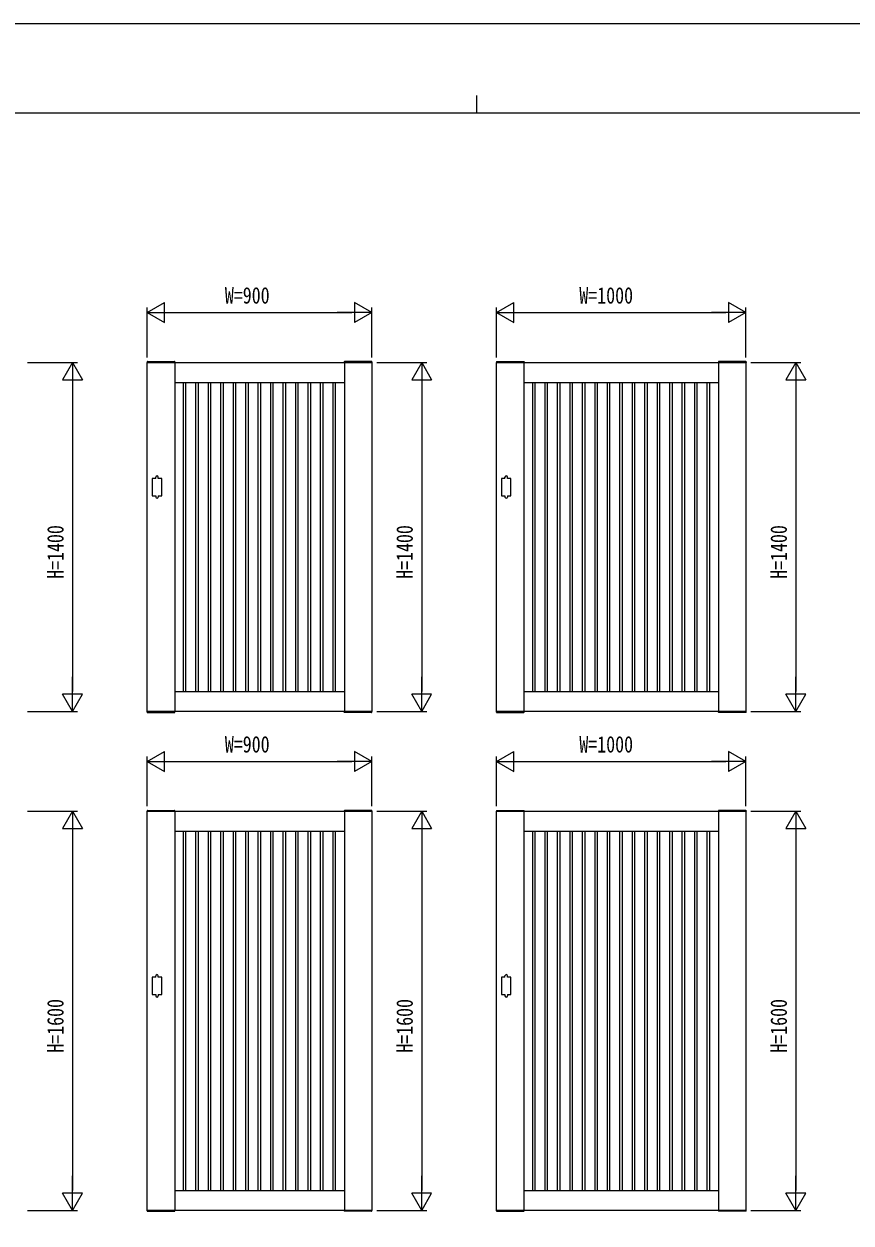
# Model space of a CAD drawing. Units: millimetres on the paper. Extents: x -297 to 297, y -210 to 210.
# Drawn here: x -93.7 to 72.1, y -30.4 to 210 of the extents above; entities that cross this region are included whole.
import ezdxf
from ezdxf.enums import TextEntityAlignment as Align

# ---------------------------------------------------------------- set-up
doc = ezdxf.new("R2010")
doc.units = ezdxf.units.MM
for name, color, linetype in [('0-2_YKK_A1', 4, 'Continuous'), ('0-3_YKK_D', 6, 'Continuous'), ('0-4_YKK_ZWAK', 7, 'Continuous')]:
    doc.layers.add(name, color=color, linetype=linetype)
doc.styles.add('ＭＳ ゴシック', font='')
doc.styles.get('ＭＳ ゴシック').set_extended_font_data('MS Gothic')

msp = doc.modelspace()

# ---------------------------------------------------------------- linework, layer by layer
at = {"layer": '0-2_YKK_A1'}
for p, q in [((-69.017, 142.278), (-69.024, 142.15)), ((-69.024, 142.15), (-63.474, 142.15)), ((-68.967, 142.325), (-63.53, 142.325)), ((-63.499, 142.15), (-63.499, 72.15)), ((-63.48, 142.278), (-63.474, 142.15)), ((-29.517, 142.278), (-29.524, 142.15)), ((-23.974, 142.15), (-29.524, 142.15)), ((-29.499, 142.15), (-29.499, 72.15)), ((-24.03, 142.325), (-29.467, 142.325)), ((-23.98, 142.278), (-23.974, 142.15)), ((0.983, 142.278), (0.976, 142.15)), ((0.976, 142.15), (6.526, 142.15)), ((1.033, 142.325), (6.47, 142.325)), ((6.501, 142.15), (6.501, 72.15)), ((6.52, 142.278), (6.526, 142.15)), ((45.483, 142.278), (45.476, 142.15)), ((51.026, 142.15), (45.476, 142.15)), ((45.501, 142.15), (45.501, 72.15)), ((50.97, 142.325), (45.533, 142.325)), ((51.02, 142.278), (51.026, 142.15)), ((-63.499, 138.15), (-29.499, 138.15)), ((-61.749, 76.15), (-61.749, 138.15)), ((-61.249, 76.15), (-61.249, 138.15)), ((-59.249, 76.15), (-59.249, 138.15)), ((-58.749, 76.15), (-58.749, 138.15)), ((-56.749, 76.15), (-56.749, 138.15)), ((-56.249, 76.15), (-56.249, 138.15)), ((-54.249, 76.15), (-54.249, 138.15)), ((-53.749, 76.15), (-53.749, 138.15)), ((-51.749, 76.15), (-51.749, 138.15)), ((-51.249, 76.15), (-51.249, 138.15)), ((-49.249, 76.15), (-49.249, 138.15)), ((-48.749, 76.15), (-48.749, 138.15)), ((-46.749, 76.15), (-46.749, 138.15)), ((-46.249, 76.15), (-46.249, 138.15)), ((-44.249, 76.15), (-44.249, 138.15)), ((-43.749, 76.15), (-43.749, 138.15)), ((-41.749, 76.15), (-41.749, 138.15)), ((-41.249, 76.15), (-41.249, 138.15)), ((-39.249, 76.15), (-39.249, 138.15)), ((-38.749, 76.15), (-38.749, 138.15)), ((-36.749, 76.15), (-36.749, 138.15)), ((-36.249, 76.15), (-36.249, 138.15)), ((-34.249, 76.15), (-34.249, 138.15)), ((-33.749, 76.15), (-33.749, 138.15)), ((-31.749, 76.15), (-31.749, 138.15)), ((-31.249, 76.15), (-31.249, 138.15)), ((6.501, 138.15), (45.501, 138.15)), ((8.251, 76.15), (8.251, 138.15)), ((8.751, 76.15), (8.751, 138.15)), ((10.751, 76.15), (10.751, 138.15)), ((11.251, 76.15), (11.251, 138.15)), ((13.251, 76.15), (13.251, 138.15)), ((13.751, 76.15), (13.751, 138.15)), ((15.751, 76.15), (15.751, 138.15)), ((16.251, 76.15), (16.251, 138.15)), ((18.251, 76.15), (18.251, 138.15)), ((18.751, 76.15), (18.751, 138.15)), ((20.751, 76.15), (20.751, 138.15)), ((21.251, 76.15), (21.251, 138.15)), ((23.251, 76.15), (23.251, 138.15)), ((23.751, 76.15), (23.751, 138.15)), ((25.751, 76.15), (25.751, 138.15)), ((26.251, 76.15), (26.251, 138.15)), ((28.251, 76.15), (28.251, 138.15)), ((28.751, 76.15), (28.751, 138.15)), ((30.751, 76.15), (30.751, 138.15)), ((31.251, 76.15), (31.251, 138.15)), ((33.251, 76.15), (33.251, 138.15)), ((33.751, 76.15), (33.751, 138.15)), ((35.751, 76.15), (35.751, 138.15)), ((36.251, 76.15), (36.251, 138.15)), ((38.251, 76.15), (38.251, 138.15)), ((38.751, 76.15), (38.751, 138.15)), ((40.751, 76.15), (40.751, 138.15)), ((41.251, 76.15), (41.251, 138.15)), ((43.251, 76.15), (43.251, 138.15)), ((43.751, 76.15), (43.751, 138.15)), ((-67.299, 118.9), (-67.299, 119.15)), ((-66.799, 118.9), (-66.799, 119.15)), ((2.701, 118.9), (2.701, 119.15)), ((3.201, 118.9), (3.201, 119.15)), ((-67.299, 115.4), (-67.299, 115.15)), ((-66.799, 115.4), (-66.799, 115.15)), ((2.701, 115.4), (2.701, 115.15)), ((3.201, 115.4), (3.201, 115.15)), ((-63.499, 76.15), (-29.499, 76.15)), ((6.501, 76.15), (45.501, 76.15)), ((-69.024, 72.15), (-63.474, 72.15)), ((-69.017, 72.022), (-69.024, 72.15)), ((-63.48, 72.022), (-63.474, 72.15)), ((-23.974, 72.15), (-29.524, 72.15)), ((-29.517, 72.022), (-29.524, 72.15)), ((-23.98, 72.022), (-23.974, 72.15)), ((0.976, 72.15), (6.526, 72.15)), ((0.983, 72.022), (0.976, 72.15)), ((6.52, 72.022), (6.526, 72.15)), ((51.026, 72.15), (45.476, 72.15)), ((45.483, 72.022), (45.476, 72.15)), ((51.02, 72.022), (51.026, 72.15)), ((-68.967, 71.975), (-63.53, 71.975)), ((-24.03, 71.975), (-29.467, 71.975)), ((1.033, 71.975), (6.47, 71.975)), ((50.97, 71.975), (45.533, 71.975)), ((-69.017, 52.278), (-69.024, 52.15)), ((-69.024, 52.15), (-63.474, 52.15)), ((-68.967, 52.325), (-63.53, 52.325)), ((-63.499, 52.15), (-63.499, -27.85)), ((-63.48, 52.278), (-63.474, 52.15)), ((-29.517, 52.278), (-29.524, 52.15)), ((-23.974, 52.15), (-29.524, 52.15)), ((-29.499, 52.15), (-29.499, -27.85)), ((-24.03, 52.325), (-29.467, 52.325)), ((-23.98, 52.278), (-23.974, 52.15)), ((0.983, 52.278), (0.976, 52.15)), ((0.976, 52.15), (6.526, 52.15)), ((1.033, 52.325), (6.47, 52.325)), ((6.501, 52.15), (6.501, -27.85)), ((6.52, 52.278), (6.526, 52.15)), ((45.483, 52.278), (45.476, 52.15)), ((51.026, 52.15), (45.476, 52.15)), ((45.501, 52.15), (45.501, -27.85)), ((50.97, 52.325), (45.533, 52.325)), ((51.02, 52.278), (51.026, 52.15)), ((-63.499, 48.15), (-29.499, 48.15)), ((-61.749, -23.85), (-61.749, 48.15)), ((-61.249, -23.85), (-61.249, 48.15)), ((-59.249, -23.85), (-59.249, 48.15)), ((-58.749, -23.85), (-58.749, 48.15)), ((-56.749, -23.85), (-56.749, 48.15)), ((-56.249, -23.85), (-56.249, 48.15)), ((-54.249, -23.85), (-54.249, 48.15)), ((-53.749, -23.85), (-53.749, 48.15)), ((-51.749, -23.85), (-51.749, 48.15)), ((-51.249, -23.85), (-51.249, 48.15)), ((-49.249, -23.85), (-49.249, 48.15)), ((-48.749, -23.85), (-48.749, 48.15)), ((-46.749, -23.85), (-46.749, 48.15)), ((-46.249, -23.85), (-46.249, 48.15)), ((-44.249, -23.85), (-44.249, 48.15)), ((-43.749, -23.85), (-43.749, 48.15)), ((-41.749, -23.85), (-41.749, 48.15)), ((-41.249, -23.85), (-41.249, 48.15)), ((-39.249, -23.85), (-39.249, 48.15)), ((-38.749, -23.85), (-38.749, 48.15)), ((-36.749, -23.85), (-36.749, 48.15)), ((-36.249, -23.85), (-36.249, 48.15)), ((-34.249, -23.85), (-34.249, 48.15)), ((-33.749, -23.85), (-33.749, 48.15)), ((-31.749, -23.85), (-31.749, 48.15)), ((-31.249, -23.85), (-31.249, 48.15)), ((6.501, 48.15), (45.501, 48.15)), ((8.251, -23.85), (8.251, 48.15)), ((8.751, -23.85), (8.751, 48.15)), ((10.751, -23.85), (10.751, 48.15)), ((11.251, -23.85), (11.251, 48.15)), ((13.251, -23.85), (13.251, 48.15)), ((13.751, -23.85), (13.751, 48.15)), ((15.751, -23.85), (15.751, 48.15)), ((16.251, -23.85), (16.251, 48.15)), ((18.251, -23.85), (18.251, 48.15)), ((18.751, -23.85), (18.751, 48.15)), ((20.751, -23.85), (20.751, 48.15)), ((21.251, -23.85), (21.251, 48.15)), ((23.251, -23.85), (23.251, 48.15)), ((23.751, -23.85), (23.751, 48.15)), ((25.751, -23.85), (25.751, 48.15)), ((26.251, -23.85), (26.251, 48.15)), ((28.251, -23.85), (28.251, 48.15)), ((28.751, -23.85), (28.751, 48.15)), ((30.751, -23.85), (30.751, 48.15)), ((31.251, -23.85), (31.251, 48.15)), ((33.251, -23.85), (33.251, 48.15)), ((33.751, -23.85), (33.751, 48.15)), ((35.751, -23.85), (35.751, 48.15)), ((36.251, -23.85), (36.251, 48.15)), ((38.251, -23.85), (38.251, 48.15)), ((38.751, -23.85), (38.751, 48.15)), ((40.751, -23.85), (40.751, 48.15)), ((41.251, -23.85), (41.251, 48.15)), ((43.251, -23.85), (43.251, 48.15)), ((43.751, -23.85), (43.751, 48.15)), ((-67.299, 18.9), (-67.299, 19.15)), ((-66.799, 18.9), (-66.799, 19.15)), ((2.701, 18.9), (2.701, 19.15)), ((3.201, 18.9), (3.201, 19.15)), ((-67.299, 15.4), (-67.299, 15.15)), ((-66.799, 15.4), (-66.799, 15.15)), ((2.701, 15.4), (2.701, 15.15)), ((3.201, 15.4), (3.201, 15.15)), ((-63.499, -23.85), (-29.499, -23.85)), ((6.501, -23.85), (45.501, -23.85)), ((-69.024, -27.85), (-63.474, -27.85)), ((-69.017, -27.978), (-69.024, -27.85)), ((-68.967, -28.025), (-63.53, -28.025)), ((-63.48, -27.978), (-63.474, -27.85)), ((-23.974, -27.85), (-29.524, -27.85)), ((-29.517, -27.978), (-29.524, -27.85)), ((-24.03, -28.025), (-29.467, -28.025)), ((-23.98, -27.978), (-23.974, -27.85)), ((0.976, -27.85), (6.526, -27.85)), ((0.983, -27.978), (0.976, -27.85)), ((1.033, -28.025), (6.47, -28.025)), ((6.52, -27.978), (6.526, -27.85)), ((51.026, -27.85), (45.476, -27.85)), ((45.483, -27.978), (45.476, -27.85)), ((50.97, -28.025), (45.533, -28.025)), ((51.02, -27.978), (51.026, -27.85))]:
    msp.add_line(p, q, dxfattribs=at)
for points in [[(-68.999, 142.15), (-23.999, 142.15), (-23.999, 72.15), (-68.999, 72.15)], [(1.001, 142.15), (51.001, 142.15), (51.001, 72.15), (1.001, 72.15)], [(-68.999, 52.15), (-23.999, 52.15), (-23.999, -27.85), (-68.999, -27.85)], [(1.001, 52.15), (51.001, 52.15), (51.001, -27.85), (1.001, -27.85)]]:
    msp.add_lwpolyline(points, close=True, dxfattribs=at)
for points in [[(-67.299, 118.9), (-67.999, 118.9), (-67.999, 115.4), (-67.299, 115.4)], [(-66.799, 115.4), (-66.099, 115.4), (-66.099, 118.9), (-66.799, 118.9)], [(2.701, 118.9), (2.001, 118.9), (2.001, 115.4), (2.701, 115.4)], [(3.201, 115.4), (3.901, 115.4), (3.901, 118.9), (3.201, 118.9)], [(-67.299, 18.9), (-67.999, 18.9), (-67.999, 15.4), (-67.299, 15.4)], [(-66.799, 15.4), (-66.099, 15.4), (-66.099, 18.9), (-66.799, 18.9)], [(2.701, 18.9), (2.001, 18.9), (2.001, 15.4), (2.701, 15.4)], [(3.201, 15.4), (3.901, 15.4), (3.901, 18.9), (3.201, 18.9)]]:
    msp.add_lwpolyline(points, dxfattribs=at)
for centre, radius, start, end in [((-68.967, 142.275), 0.05, 90, 177), ((-63.53, 142.275), 0.05, 3, 90), ((-29.467, 142.275), 0.05, 90, 177), ((-24.03, 142.275), 0.05, 3, 90), ((1.033, 142.275), 0.05, 90, 177), ((6.47, 142.275), 0.05, 3, 90), ((45.533, 142.275), 0.05, 90, 177), ((50.97, 142.275), 0.05, 3, 90), ((-67.049, 119.15), 0.25, 0, 180), ((2.951, 119.15), 0.25, 0, 180), ((-67.049, 115.15), 0.25, 180, 0), ((2.951, 115.15), 0.25, 180, 0), ((-68.967, 72.025), 0.05, 183, 270), ((-63.53, 72.025), 0.05, 270, 357), ((-29.467, 72.025), 0.05, 183, 270), ((-24.03, 72.025), 0.05, 270, 357), ((1.033, 72.025), 0.05, 183, 270), ((6.47, 72.025), 0.05, 270, 357), ((45.533, 72.025), 0.05, 183, 270), ((50.97, 72.025), 0.05, 270, 357), ((-68.967, 52.275), 0.05, 90, 177), ((-63.53, 52.275), 0.05, 3, 90), ((-29.467, 52.275), 0.05, 90, 177), ((-24.03, 52.275), 0.05, 3, 90), ((1.033, 52.275), 0.05, 90, 177), ((6.47, 52.275), 0.05, 3, 90), ((45.533, 52.275), 0.05, 90, 177), ((50.97, 52.275), 0.05, 3, 90), ((-67.049, 19.15), 0.25, 0, 180), ((2.951, 19.15), 0.25, 0, 180), ((-67.049, 15.15), 0.25, 180, 0), ((2.951, 15.15), 0.25, 180, 0), ((-68.967, -27.975), 0.05, 183, 270), ((-63.53, -27.975), 0.05, 270, 357), ((-29.467, -27.975), 0.05, 183, 270), ((-24.03, -27.975), 0.05, 270, 357), ((1.033, -27.975), 0.05, 183, 270), ((6.47, -27.975), 0.05, 270, 357), ((45.533, -27.975), 0.05, 183, 270), ((50.97, -27.975), 0.05, 270, 357)]:
    msp.add_arc(centre, radius, start, end, dxfattribs=at)
at = {"layer": '0-3_YKK_D'}
for p, q in [((-68.999, 152.15), (-65.535, 154.15)), ((-65.535, 150.15), (-65.535, 154.15)), ((-23.999, 152.15), (-27.463, 154.15)), ((-27.463, 154.15), (-27.463, 150.15)), ((1.001, 152.15), (4.465, 154.15)), ((4.465, 150.15), (4.465, 154.15)), ((51.001, 152.15), (47.537, 154.15)), ((47.537, 154.15), (47.537, 150.15)), ((-68.999, 143.15), (-68.999, 153.15)), ((-68.999, 152.15), (-65.535, 150.15)), ((-68.999, 152.15), (-62.07, 152.15)), ((-64.999, 152.15), (-27.999, 152.15)), ((-23.999, 152.15), (-30.927, 152.15)), ((-23.999, 152.15), (-27.463, 150.15)), ((-23.999, 143.15), (-23.999, 153.15)), ((1.001, 143.15), (1.001, 153.15)), ((1.001, 152.15), (4.465, 150.15)), ((1.001, 152.15), (7.93, 152.15)), ((5.001, 152.15), (47.001, 152.15)), ((51.001, 152.15), (44.073, 152.15)), ((51.001, 152.15), (47.537, 150.15)), ((51.001, 143.15), (51.001, 153.15)), ((-92.999, 142.15), (-82.999, 142.15)), ((-83.999, 142.15), (-85.999, 138.686)), ((-83.999, 142.15), (-81.999, 138.686)), ((-83.999, 142.15), (-83.999, 135.222)), ((-22.999, 142.15), (-12.999, 142.15)), ((-13.999, 142.15), (-15.999, 138.686)), ((-13.999, 142.15), (-11.999, 138.686)), ((-13.999, 142.15), (-13.999, 135.222)), ((52.001, 142.15), (62.001, 142.15)), ((61.001, 142.15), (59.001, 138.686)), ((61.001, 142.15), (63.001, 138.686)), ((61.001, 142.15), (61.001, 135.222)), ((-85.999, 138.686), (-81.999, 138.686)), ((-83.999, 138.15), (-83.999, 76.15)), ((-15.999, 138.686), (-11.999, 138.686)), ((-13.999, 138.15), (-13.999, 76.15)), ((59.001, 138.686), (63.001, 138.686)), ((61.001, 138.15), (61.001, 76.15)), ((-83.999, 72.15), (-83.999, 79.078)), ((-13.999, 72.15), (-13.999, 79.078)), ((61.001, 72.15), (61.001, 79.078)), ((-83.999, 72.15), (-85.999, 75.614)), ((-81.999, 75.614), (-85.999, 75.614)), ((-83.999, 72.15), (-81.999, 75.614)), ((-13.999, 72.15), (-15.999, 75.614)), ((-11.999, 75.614), (-15.999, 75.614)), ((-13.999, 72.15), (-11.999, 75.614)), ((61.001, 72.15), (59.001, 75.614)), ((63.001, 75.614), (59.001, 75.614)), ((61.001, 72.15), (63.001, 75.614)), ((-92.999, 72.15), (-82.999, 72.15)), ((-22.999, 72.15), (-12.999, 72.15)), ((52.001, 72.15), (62.001, 72.15)), ((-68.999, 62.15), (-65.535, 64.15)), ((-68.999, 53.15), (-68.999, 63.15)), ((-65.535, 60.15), (-65.535, 64.15)), ((-23.999, 62.15), (-27.463, 64.15)), ((-27.463, 64.15), (-27.463, 60.15)), ((-23.999, 53.15), (-23.999, 63.15)), ((1.001, 62.15), (4.465, 64.15)), ((1.001, 53.15), (1.001, 63.15)), ((4.465, 60.15), (4.465, 64.15)), ((51.001, 62.15), (47.537, 64.15)), ((47.537, 64.15), (47.537, 60.15)), ((51.001, 53.15), (51.001, 63.15)), ((-68.999, 62.15), (-65.535, 60.15)), ((-68.999, 62.15), (-62.07, 62.15)), ((-64.999, 62.15), (-27.999, 62.15)), ((-23.999, 62.15), (-30.927, 62.15)), ((-23.999, 62.15), (-27.463, 60.15)), ((1.001, 62.15), (4.465, 60.15)), ((1.001, 62.15), (7.93, 62.15)), ((5.001, 62.15), (47.001, 62.15)), ((51.001, 62.15), (44.073, 62.15)), ((51.001, 62.15), (47.537, 60.15)), ((-92.999, 52.15), (-82.999, 52.15)), ((-83.999, 52.15), (-85.999, 48.686)), ((-83.999, 52.15), (-81.999, 48.686)), ((-83.999, 52.15), (-83.999, 45.222)), ((-22.999, 52.15), (-12.999, 52.15)), ((-13.999, 52.15), (-15.999, 48.686)), ((-13.999, 52.15), (-11.999, 48.686)), ((-13.999, 52.15), (-13.999, 45.222)), ((52.001, 52.15), (62.001, 52.15)), ((61.001, 52.15), (59.001, 48.686)), ((61.001, 52.15), (63.001, 48.686)), ((61.001, 52.15), (61.001, 45.222)), ((-85.999, 48.686), (-81.999, 48.686)), ((-83.999, 48.15), (-83.999, -23.85)), ((-15.999, 48.686), (-11.999, 48.686)), ((-13.999, 48.15), (-13.999, -23.85)), ((59.001, 48.686), (63.001, 48.686)), ((61.001, 48.15), (61.001, -23.85)), ((-83.999, -27.85), (-83.999, -20.922)), ((-13.999, -27.85), (-13.999, -20.922)), ((61.001, -27.85), (61.001, -20.922)), ((-83.999, -27.85), (-85.999, -24.386)), ((-81.999, -24.386), (-85.999, -24.386)), ((-83.999, -27.85), (-81.999, -24.386)), ((-13.999, -27.85), (-15.999, -24.386)), ((-11.999, -24.386), (-15.999, -24.386)), ((-13.999, -27.85), (-11.999, -24.386)), ((61.001, -27.85), (59.001, -24.386)), ((63.001, -24.386), (59.001, -24.386)), ((61.001, -27.85), (63.001, -24.386)), ((-92.999, -27.85), (-82.999, -27.85)), ((-22.999, -27.85), (-12.999, -27.85)), ((52.001, -27.85), (62.001, -27.85))]:
    msp.add_line(p, q, dxfattribs=at)
at = {"layer": '0-4_YKK_ZWAK'}
for p, q in [((-2.999, 195.65), (-2.999, 192.15)), ((270.001, 192.15), (-275.999, 192.15))]:
    msp.add_line(p, q, dxfattribs=at)
msp.add_lwpolyline([(-297, -210), (297, -210), (297, 210), (-297, 210)], close=True, dxfattribs=at)

# ---------------------------------------------------------------- texts
at = {"layer": '0-3_YKK_D', "style": 'ＭＳ ゴシック', "width": 0.8}
for s, p in [('W=900', (-53.459, 152.95)), ('W=1000', (17.601, 152.95)), ('W=900', (-53.459, 62.95)), ('W=1000', (17.601, 62.95))]:
    msp.add_text(s, height=3.299, dxfattribs=at).set_placement(p, align=Align.BOTTOM_LEFT)
for s, p in [('H=1400', (-84.799, 98.75)), ('H=1400', (-14.799, 98.75)), ('H=1400', (60.201, 98.75)), ('H=1600', (-84.799, 3.75)), ('H=1600', (-14.799, 3.75)), ('H=1600', (60.201, 3.75))]:
    msp.add_text(s, height=3.299, rotation=90, dxfattribs=at).set_placement(p, align=Align.BOTTOM_LEFT)

doc.saveas('drawing.dxf')
